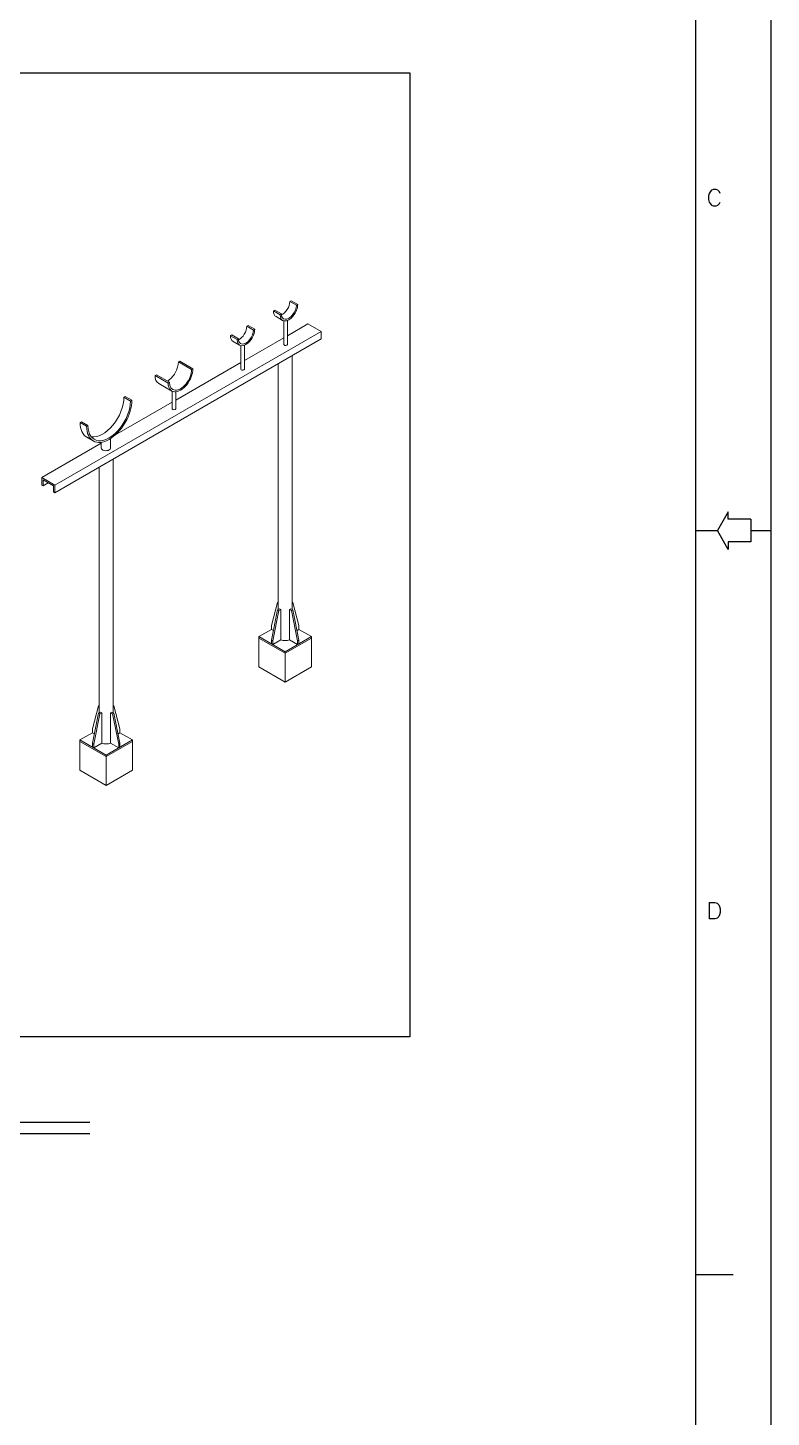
# Model space of a CAD drawing. Header units: millimetres. Extents: x -312439 to 477422, y -331570 to 212570.
# Drawn here: x 375042 to 379942, y 60554 to 69714 of the extents above; entities that cross this region are included whole.
import ezdxf

# ---------------------------------------------------------------- set-up
doc = ezdxf.new("R2010")
doc.units = ezdxf.units.MM
for name, color, linetype in [('1', 7, 'Continuous'), ('2', 2, 'Continuous'), ('FORMATO A1', 1, 'Continuous')]:
    doc.layers.add(name, color=color, linetype=linetype)

# ---------------------------------------------------------------- blocks, each defined once
blk = doc.blocks.new('A$C2D342850')
at = {"layer": 'FORMATO A1', "color": 1, "linetype": 'Continuous'}
for p, q in [((84100, -59400), (84100, 0)), ((83533.6, -29142), (83390.3, -29390.1)), ((83533.6, -29242), (83533.6, -29142)), ((83833.6, -29242), (83533.6, -29242)), ((83833.6, -29241.8), (83833.6, -29538.3)), ((83100, -29390), (83390.3, -29390)), ((83533.6, -29638.3), (83390.3, -29390.1)), ((83833.6, -29390), (84100, -29390)), ((83533.6, -29538.3), (83533.6, -29638.3)), ((83833.6, -29538.3), (83533.6, -29538.3)), ((83283.79, -34293.44), (83283.79, -34510)), ((83100, -39200), (83600, -39200))]:
    blk.add_line(p, q, dxfattribs=at)
at = {"layer": 'FORMATO A1', "color": 2, "linetype": 'Continuous'}
blk.add_line((83100, -1000), (83100, -58400), dxfattribs=at)
at = {"layer": 'FORMATO A1', "color": 1, "linetype": 'Continuous'}
for points in [[(83428.17, -24945), (83417.85, -24924.37), (83397.23, -24903.75), (83376.6, -24893.44), (83335.35, -24893.44), (83314.73, -24903.75), (83294.1, -24924.37), (83283.79, -24945), (83273.48, -24975.94), (83273.48, -25027.5), (83283.79, -25058.44), (83294.1, -25079.06), (83314.73, -25099.69), (83335.35, -25110), (83376.6, -25110), (83397.23, -25099.69), (83417.85, -25079.06), (83428.17, -25058.44)], [(83283.79, -34293.44), (83355.98, -34293.44), (83386.92, -34303.75), (83407.54, -34324.37), (83417.85, -34345), (83428.17, -34375.94), (83428.17, -34427.5), (83417.85, -34458.44), (83407.54, -34479.06), (83386.92, -34499.69), (83355.98, -34510), (83283.79, -34510)]]:
    blk.add_lwpolyline(points, dxfattribs=at)

msp = doc.modelspace()

# ---------------------------------------------------------------- linework, layer by layer
at = {"color": 3, "linetype": 'Continuous', "lineweight": 0, "extrusion": (1.66533e-16, 0.816497, 0.57735)}
for p, q in [((376769.109, 67909.599), (376777.77, 67914.599)), ((376812.411, 67884.599), (376769.109, 67909.599)), ((376821.071, 67889.599), (376777.77, 67914.599)), ((376821.071, 67889.599), (376812.411, 67884.599)), ((376661.462, 67847.449), (376670.123, 67852.449)), ((376704.764, 67822.449), (376661.462, 67847.449)), ((376670.123, 67852.449), (376713.424, 67827.449)), ((376721.796, 67784.801), (376678.495, 67809.801)), ((376713.424, 67827.449), (376704.764, 67822.449)), ((376729.019, 67781.891), (376729.019, 67627.011)), ((376753.514, 67784.329), (376753.514, 67627.011)), ((375220.594, 66699.05), (376975.667, 67712.342)), ((376485.882, 67746.078), (376494.542, 67751.078)), ((376529.183, 67721.078), (376485.882, 67746.078)), ((376537.844, 67726.078), (376494.542, 67751.078)), ((376537.844, 67726.078), (376529.183, 67721.078)), ((376753.514, 67684.082), (376889.064, 67762.342)), ((376975.667, 67712.342), (376889.064, 67762.342)), ((376975.667, 67662.342), (376975.667, 67712.342)), ((375220.594, 66649.05), (376975.667, 67662.342)), ((376378.235, 67683.928), (376386.895, 67688.928)), ((376421.536, 67658.928), (376378.235, 67683.928)), ((376386.895, 67688.928), (376430.197, 67663.928)), ((376438.569, 67621.28), (376395.268, 67646.28)), ((376430.197, 67663.928), (376421.536, 67658.928)), ((376445.792, 67618.37), (376445.792, 67463.49)), ((376470.287, 67520.561), (376729.019, 67669.94)), ((376470.287, 67620.808), (376470.287, 67463.49)), ((376035.47, 67511.033), (376044.13, 67516.033)), ((376122.073, 67461.033), (376035.47, 67511.033)), ((376044.13, 67516.033), (376130.733, 67466.033)), ((376784.65, 67552.059), (376784.65, 65878.865)), ((375881.058, 67421.883), (375889.718, 67426.883)), ((375881.058, 67421.883), (375967.66, 67371.883)), ((375889.718, 67426.883), (375976.321, 67376.883)), ((376018.143, 67259.515), (376445.792, 67506.419)), ((376130.733, 67466.033), (376122.073, 67461.033)), ((376692.794, 67499.026), (376692.794, 65878.865)), ((375904.939, 67369.096), (375991.542, 67319.096)), ((375976.321, 67376.883), (375967.66, 67371.883)), ((375616.088, 67027.389), (375993.648, 67245.373)), ((375684.636, 67283.465), (375675.975, 67278.465)), ((375719.277, 67253.465), (375675.975, 67278.465)), ((375727.937, 67258.465), (375684.636, 67283.465)), ((375719.277, 67253.465), (375727.937, 67258.465)), ((375993.648, 67317.966), (375993.648, 67202.444)), ((376018.143, 67313.974), (376018.143, 67202.444)), ((375395.556, 67116.565), (375386.896, 67111.565)), ((375430.197, 67086.565), (375386.896, 67111.565)), ((375438.858, 67091.565), (375395.556, 67116.565)), ((375430.197, 67086.565), (375438.858, 67091.565)), ((375133.992, 66749.05), (375526.798, 66975.837)), ((375473.8, 66990.187), (375430.499, 67015.187)), ((375526.798, 66943.515), (375526.798, 66981.381)), ((375588.035, 66943.515), (375588.035, 67006.105)), ((375604.923, 66870.943), (375604.923, 65197.75)), ((375513.068, 66817.91), (375513.068, 65197.75)), ((375133.992, 66749.05), (375220.594, 66699.05)), ((375133.992, 66699.05), (375133.992, 66749.05)), ((375142.652, 66694.05), (375133.992, 66699.05)), ((375211.934, 66694.05), (375142.652, 66734.05)), ((375142.652, 66734.05), (375142.652, 66694.05)), ((375142.652, 66694.05), (375177.293, 66714.05)), ((375211.934, 66654.05), (375211.934, 66694.05)), ((375220.594, 66699.05), (375220.594, 66649.05)), ((375220.594, 66649.05), (375211.934, 66654.05)), ((376647.789, 65772.882), (376688.926, 65924.132)), ((376647.789, 65677.882), (376688.926, 65876.632)), ((376656.45, 65672.882), (376697.586, 65871.632)), ((376692.794, 65926.365), (376688.926, 65924.132)), ((376688.926, 65924.132), (376692.794, 65921.898)), ((376688.926, 65876.632), (376702.206, 65884.299)), ((376688.926, 65876.632), (376697.586, 65871.632)), ((376697.586, 65871.632), (376710.866, 65879.299)), ((376710.866, 65679.299), (376710.866, 65879.299)), ((376779.858, 65871.632), (376766.578, 65879.299)), ((376766.578, 65879.299), (376766.578, 65679.299)), ((376788.519, 65876.632), (376775.238, 65884.299)), ((376779.858, 65871.632), (376788.519, 65876.632)), ((376820.995, 65672.882), (376779.858, 65871.632)), ((376788.519, 65924.132), (376784.65, 65926.365)), ((376788.519, 65924.132), (376784.65, 65921.898)), ((376829.655, 65772.882), (376788.519, 65924.132)), ((376829.655, 65677.882), (376788.519, 65876.632)), ((376647.789, 65747.882), (376647.789, 65772.882)), ((376829.655, 65747.882), (376829.655, 65772.882)), ((376565.517, 65700.382), (376647.789, 65747.882)), ((376565.517, 65700.382), (376565.517, 65500.382)), ((376738.722, 65600.382), (376565.517, 65700.382)), ((376565.517, 65690.382), (376738.722, 65590.382)), ((376660.731, 65740.41), (376647.789, 65747.882)), ((376647.789, 65677.882), (376656.45, 65672.882)), ((376647.789, 65652.882), (376647.789, 65677.882)), ((376710.866, 65679.299), (376656.45, 65647.882)), ((376911.927, 65700.382), (376738.722, 65600.382)), ((376738.722, 65590.382), (376911.927, 65690.382)), ((376766.578, 65679.299), (376820.995, 65647.882)), ((376816.713, 65740.41), (376829.655, 65747.882)), ((376820.995, 65672.882), (376829.655, 65677.882)), ((376829.655, 65747.882), (376911.927, 65700.382)), ((376829.655, 65652.882), (376829.655, 65677.882)), ((376911.927, 65700.382), (376911.927, 65500.382)), ((376656.45, 65647.882), (376656.45, 65672.882)), ((376738.722, 65600.382), (376738.722, 65400.382)), ((376820.995, 65647.882), (376820.995, 65672.882)), ((376565.517, 65500.382), (376738.722, 65400.382)), ((376738.722, 65400.382), (376911.927, 65500.382)), ((375468.063, 65091.766), (375509.199, 65243.016)), ((375513.068, 65245.25), (375509.199, 65243.016)), ((375509.199, 65243.016), (375513.068, 65240.783)), ((375608.792, 65243.016), (375604.923, 65245.25)), ((375608.792, 65243.016), (375604.923, 65240.783)), ((375649.928, 65091.766), (375608.792, 65243.016)), ((375468.063, 64996.766), (375509.199, 65195.516)), ((375476.723, 64991.766), (375517.859, 65190.516)), ((375509.199, 65195.516), (375522.479, 65203.184)), ((375509.199, 65195.516), (375517.859, 65190.516)), ((375517.859, 65190.516), (375531.14, 65198.184)), ((375531.14, 64998.184), (375531.14, 65198.184)), ((375600.132, 65190.516), (375586.851, 65198.184)), ((375586.851, 65198.184), (375586.851, 64998.184)), ((375608.792, 65195.516), (375595.512, 65203.184)), ((375600.132, 65190.516), (375608.792, 65195.516)), ((375641.268, 64991.766), (375600.132, 65190.516)), ((375649.928, 64996.766), (375608.792, 65195.516)), ((375385.79, 65019.266), (375468.063, 65066.766)), ((375468.063, 65066.766), (375468.063, 65091.766)), ((375481.005, 65059.295), (375468.063, 65066.766)), ((375636.986, 65059.295), (375649.928, 65066.766)), ((375649.928, 65066.766), (375649.928, 65091.766)), ((375649.928, 65066.766), (375732.201, 65019.266)), ((375385.79, 65019.266), (375385.79, 64819.266)), ((375558.995, 64919.266), (375385.79, 65019.266)), ((375385.79, 65009.266), (375558.995, 64909.266)), ((375468.063, 64996.766), (375476.723, 64991.766)), ((375468.063, 64971.766), (375468.063, 64996.766)), ((375531.14, 64998.184), (375476.723, 64966.766)), ((375476.723, 64966.766), (375476.723, 64991.766)), ((375732.201, 65019.266), (375558.995, 64919.266)), ((375558.995, 64909.266), (375732.201, 65009.266)), ((375586.851, 64998.184), (375641.268, 64966.766)), ((375641.268, 64991.766), (375649.928, 64996.766)), ((375641.268, 64966.766), (375641.268, 64991.766)), ((375649.928, 64971.766), (375649.928, 64996.766)), ((375732.201, 65019.266), (375732.201, 64819.266)), ((375558.995, 64919.266), (375558.995, 64719.266)), ((375385.79, 64819.266), (375558.995, 64719.266)), ((375558.995, 64719.266), (375732.201, 64819.266))]:
    msp.add_line(p, q, dxfattribs=at)
msp.add_lwpolyline([(370774.228, 69416.906), (377560.622, 69416.906), (377560.622, 63061.365), (370774.228, 63061.365)], close=True)
at = {"color": 3, "linetype": 'Continuous', "lineweight": 0}
for centre, major_axis, start_param, end_param in [((376762.917, 67856.024), (-41.121, -71.223), 5.49778714, 8.6393798), ((376762.917, 67856.024), (-34.997, -60.617), 5.49778714, 8.6393798), ((376719.616, 67881.024), (-34.997, -60.617), 0.66701193, 2.35619449), ((376719.616, 67881.024), (-41.121, -71.223), 5.49778714, 6.28318531), ((376479.69, 67692.503), (-41.121, -71.223), 5.49778714, 8.6393798), ((376479.69, 67692.503), (-34.997, -60.617), 5.49778714, 8.6393798), ((376436.389, 67717.503), (-34.997, -60.617), 0.66701193, 2.35619449), ((376436.389, 67717.503), (-41.121, -71.223), 5.49778714, 6.28318531), ((376741.267, 67627.011), (12.247, 0), 3.14159265, 5.49778714), ((376741.267, 67627.011), (12.247, 0), 5.49778714, 6.28318531), ((375962.594, 67468.958), (-51.531, -89.255), 0.78539816, 2.35619449), ((375962.594, 67468.958), (-57.655, -99.861), 5.49778714, 6.28318531), ((376049.197, 67418.958), (-57.655, -99.861), 5.49778714, 8.6393798), ((376049.197, 67418.958), (-51.531, -89.255), 5.49778714, 8.6393798), ((376458.039, 67463.49), (12.247, 0), 3.14159265, 5.49778714), ((376458.039, 67463.49), (12.247, 0), 5.49778714, 6.28318531), ((375579.067, 67172.515), (-99.143, -171.721), 5.49778714, 8.6393798), ((375535.766, 67197.515), (-99.143, -171.721), 0.22015167, 2.35619449), ((375579.067, 67172.515), (-105.267, -182.327), 0.78539816, 2.35619449), ((376005.895, 67202.444), (-12.247, 0), 0, 3.14159265), ((375535.766, 67197.515), (105.267, 182.327), 2.35619449, 3.14159265), ((375579.067, 67172.515), (-105.267, -182.327), 5.49778714, 7.06858347), ((375557.416, 66943.515), (30.619, 0), 3.14159265, 5.49778714), ((375557.416, 66943.515), (30.619, 0), 5.49778714, 6.28318531), ((376738.722, 65900.382), (45.928, 0), 3.79325923, 4.06072241), ((376738.722, 65900.382), (-45.928, 0), 2.2224629, 2.48992608), ((376738.722, 65700.382), (45.928, 0), 4.06072241, 5.36405555), ((375558.995, 65219.266), (45.928, 0), 3.79325923, 4.06072241), ((375558.995, 65219.266), (-45.928, 0), 2.2224629, 2.48992608), ((375558.995, 65019.266), (45.928, 0), 4.06072241, 5.36405555)]:
    msp.add_ellipse(centre, major_axis=major_axis, ratio=0.57735027, start_param=start_param, end_param=end_param, dxfattribs=at)
at = {"layer": '1', "color": 1}
msp.add_line((370787.406, 62423.84), (375450.833, 62423.84), dxfattribs=at)
at = {"layer": '2', "color": 2}
msp.add_line((370787.406, 62498.84), (375450.833, 62498.84), dxfattribs=at)
at = {"layer": 'FORMATO A1', "color": 1, "linetype": 'Continuous'}
msp.add_line((379942.032, 51394.65, 0), (379942.032, 81094.65, 0), dxfattribs=at)
at = {"layer": 'FORMATO A1', "color": 2, "linetype": 'Continuous'}
msp.add_line((379442.032, 80594.65, 0), (379442.032, 51894.65, 0), dxfattribs=at)

# ---------------------------------------------------------------- block references
at = {"layer": 'FORMATO A1', "xscale": 0.5, "yscale": 0.5, "zscale": 0.5}
msp.add_blockref('A$C2D342850', (337892.032, 81094.65, 0), dxfattribs=at)

doc.saveas('drawing.dxf')
